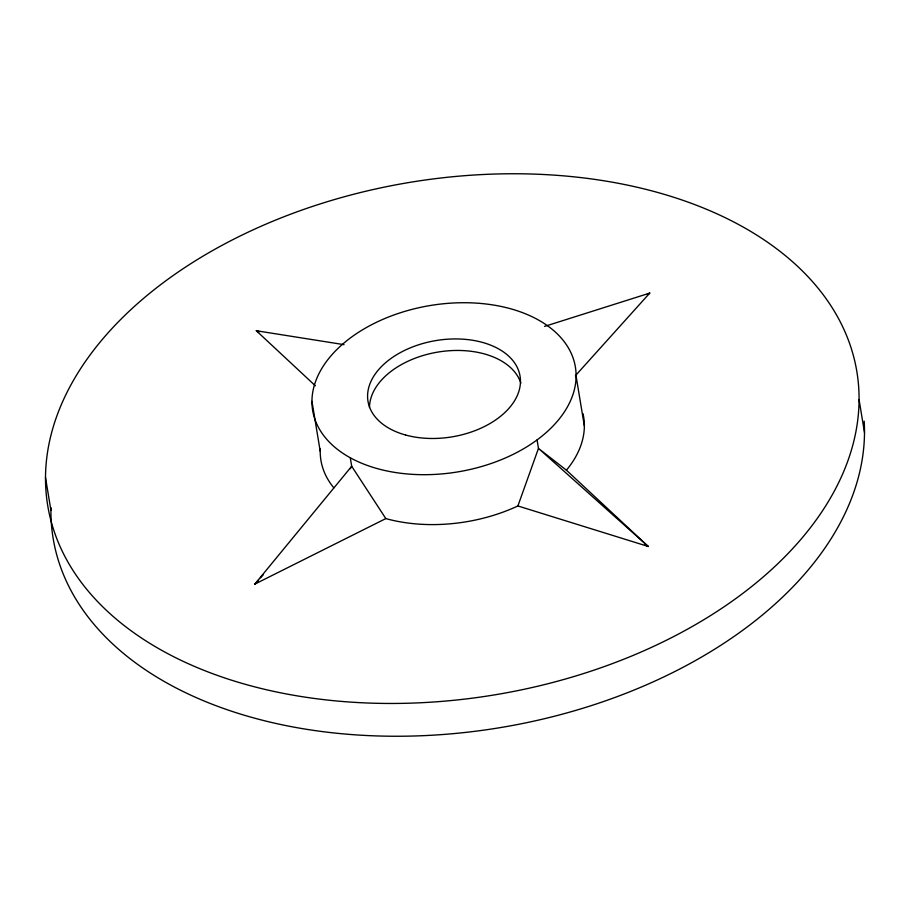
<?xml version="1.0" encoding="UTF-8"?>
<svg xmlns="http://www.w3.org/2000/svg" width="910" height="910" viewBox="0 0 910 910"><rect width="100%" height="100%" fill="white"/><g stroke="black" fill="none" stroke-linecap="round" stroke-linejoin="round"><path stroke-width="1.36" d="M350.293 457.787L351.692 466.273L254.845 584.106L385.829 518.586A133.144 84.323 -9.4 0 0 517.892 505.96L538.47 448.402L537.071 439.917M350.361 468.73L351.692 466.273L385.829 518.586M258.611 579.932L254.845 584.106L258.258 581.592M260.488 577.839L263.308 574.699M575.382 375.728L649.729 293.111L544.567 326.406M647.454 294.783L649.729 293.111L647.215 294.362M344.037 344.651L256.313 330.739L315.361 385.783M258.997 331.57L256.313 330.739L258.793 332.104M517.892 505.96L648.261 546.478L566.418 470.197L538.47 448.402L648.261 546.478L644.542 544.43M859.074 399.695A410.08 259.737 -9.4 0 1 247.577 684.946A410.08 259.737 -9.4 0 1 250.204 231.185A410.08 259.737 -9.4 0 1 859.074 399.695L864.5 432.477M576.098 376.08A133.144 84.323 -9.4 0 1 377.559 468.684A133.144 84.323 -9.4 0 1 378.412 321.366A133.144 84.323 -9.4 0 1 576.098 376.08L584.356 425.971M311.959 401.344L320.218 451.246M45.5 477.522L50.926 510.305M583.003 413.629A133.144 84.323 -9.4 0 1 566.418 470.197M333.856 487.851A133.144 84.323 -9.4 0 1 320.297 448.641M864.182 421.159A410.08 259.737 -9.4 0 1 462.906 732.698A410.08 259.737 -9.4 0 1 50.96 507.587M369.494 407.532A77.054 48.81 -9.4 0 1 438.438 351.988A77.054 48.81 -9.4 0 1 520.85 383.087M405.553 435.003A77.054 48.81 -9.4 0 0 520.463 381.392A77.054 48.81 -9.4 0 0 406.053 349.724A77.054 48.81 -9.4 0 0 405.553 435.003"/></g></svg>
